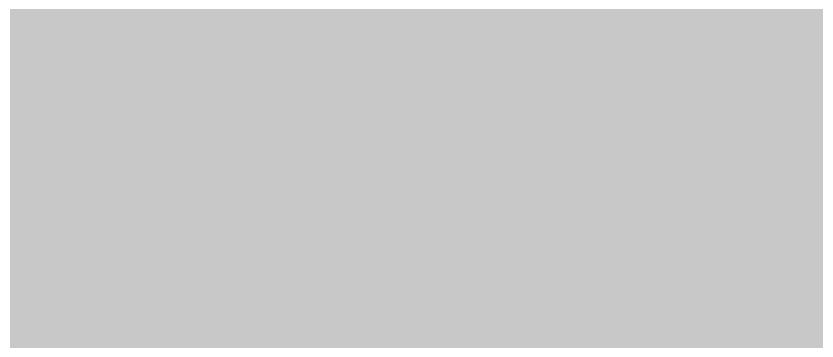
# Model space of a CAD drawing. Header units: inches. Extents: x 288635 to 693176, y 676945 to 1601077.
# Drawn here: x 524558 to 525588, y 1211893 to 1212312 of the extents above; entities that cross this region are included whole.
import ezdxf

# ---------------------------------------------------------------- set-up
doc = ezdxf.new("R2010")
doc.units = ezdxf.units.IN
doc.header["$MEASUREMENT"] = 0

msp = doc.modelspace()

# ---------------------------------------------------------------- hatches: boundary and pattern name
for points in [[(527501.2181, 1213557.9785), (527314.0925, 1213287.9829), (527145.6174, 1213044.8974), (526987.1752, 1212789.2293), (526947.5525, 1212725.2926), (526922.097, 1212684.2167), (526657.9365, 1212298.1359), (526616.8234, 1212238.0688), (526539.077, 1212264.8872), (526305.3965, 1212285.2072), (526118.4923, 1212267.8889), (525744.3883, 1212227.1555), (525295.9727, 1212178.3308), (525135.0964, 1212160.8142), (524641.981, 1212021.261), (524317.021, 1211960.6018), (524069.068, 1211983.4404), (524025.1048, 1212006.6721), (523892.1387, 1212083.4565), (523734.6583, 1212205.3767), (523638.1382, 1212408.5771), (523646.4863, 1212583.8866), (523653.2199, 1212725.2926), (523653.3782, 1212728.6178), (523677.8807, 1212789.2293), (523749.8984, 1212967.3783), (523854.2903, 1213119.6165), (523871.8186, 1213145.1786), (524080.099, 1213343.299), (524288.3795, 1213495.6993), (524511.8999, 1213627.7796), (524872.5806, 1213795.4199), (524942.1305, 1213847.5824), (525042.4932, 1213436.0582), (525337.1338, 1213634.1786), (525365.492, 1213677.0704), (525743.5346, 1214248.8598), (526063.5753, 1214853.3811), (526286.1803, 1215321.2289), (526363.2959, 1215483.3023), (526546.1762, 1215915.1032), (526683.3365, 1216118.3036), (526911.937, 1216280.8639), (527206.5776, 1216346.904), (527314.0925, 1216332.0173), (527536.7782, 1216301.184), (527689.1785, 1216148.7836), (527869.7906, 1215901.8243), (527938.099, 1215808.423), (528197.1795, 1215508.7024), (528360.3509, 1215321.2289), (528435.94, 1215234.3818), (528471.5001, 1214817.821), (528319.0998, 1214441.9002), (527887.2989, 1213984.6993), (527869.7906, 1213965.348), (527501.2181, 1213557.9785)], [(526111.3015, 1212160.0271), (526092.7372, 1211881.5607), (526087.7983, 1211881.5607), (526087.4455, 1211876.269), (525887.6418, 1211876.269), (525430.4409, 1211863.569), (525144.6903, 1211812.7689), (524897.0398, 1211723.8687), (524738.6095, 1211689.2689), (524724.0372, 1211686.0865), (524666.9807, 1211673.6259), (524542.3658, 1211646.4112), (524443.2659, 1211624.7687), (524357.2597, 1211605.9857), (524353.4548, 1211605.1547), (524344.5887, 1211603.2184), (524342.3059, 1211603.4287), (524134.7411, 1211622.5465), (523841.219, 1211664.036), (523643.0065, 1211783.5242), (523647.7237, 1211789.2241), (523658.2865, 1211801.9876), (523684.5275, 1211833.6955), (523886.847, 1212078.1648), (523887.4643, 1212077.8083), (523892.1387, 1212083.4565), (524025.1048, 1212006.6721), (524069.068, 1211983.4404), (524317.021, 1211960.6018), (524641.981, 1212021.261), (525135.0964, 1212160.8142), (525295.9727, 1212178.3308), (525744.3883, 1212227.1555), (526118.4923, 1212267.8889), (526111.3015, 1212160.0271)]]:
    msp.add_hatch(color=256).paths.add_polyline_path(points, flags=0)

doc.saveas('drawing.dxf')
